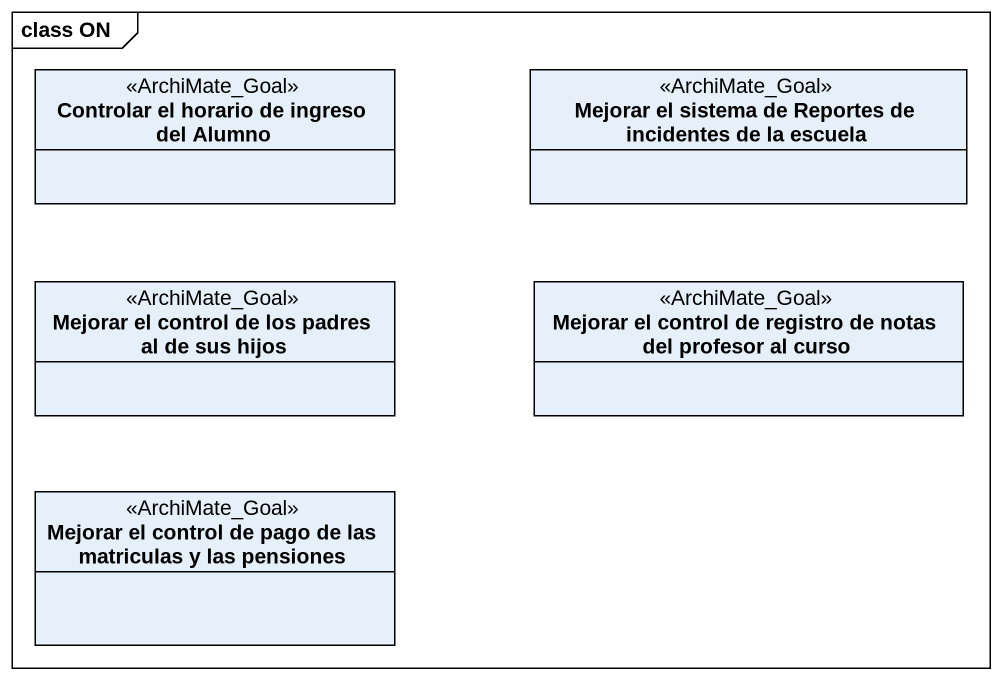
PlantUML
@startuml
mainframe class ON
hide circle
hide empty members
class "Controlar el horario de ingreso del Alumno" as Controlar_el_horario_de <<ArchiMate_Goal>>
class "Mejorar el sistema de Reportes de incidentes de la escuela" as Mejorar_el_sistema_de <<ArchiMate_Goal>>
class "Mejorar el control de los padres al de sus hijos" as Mejorar_el_control_de_los <<ArchiMate_Goal>>
class "Mejorar el control de registro de notas del profesor al curso" as Mejorar_el_control_de <<ArchiMate_Goal>>
class "Mejorar el control de pago de las matriculas y las pensiones" as Mejorar_el_control_de_pago <<ArchiMate_Goal>>
@enduml
